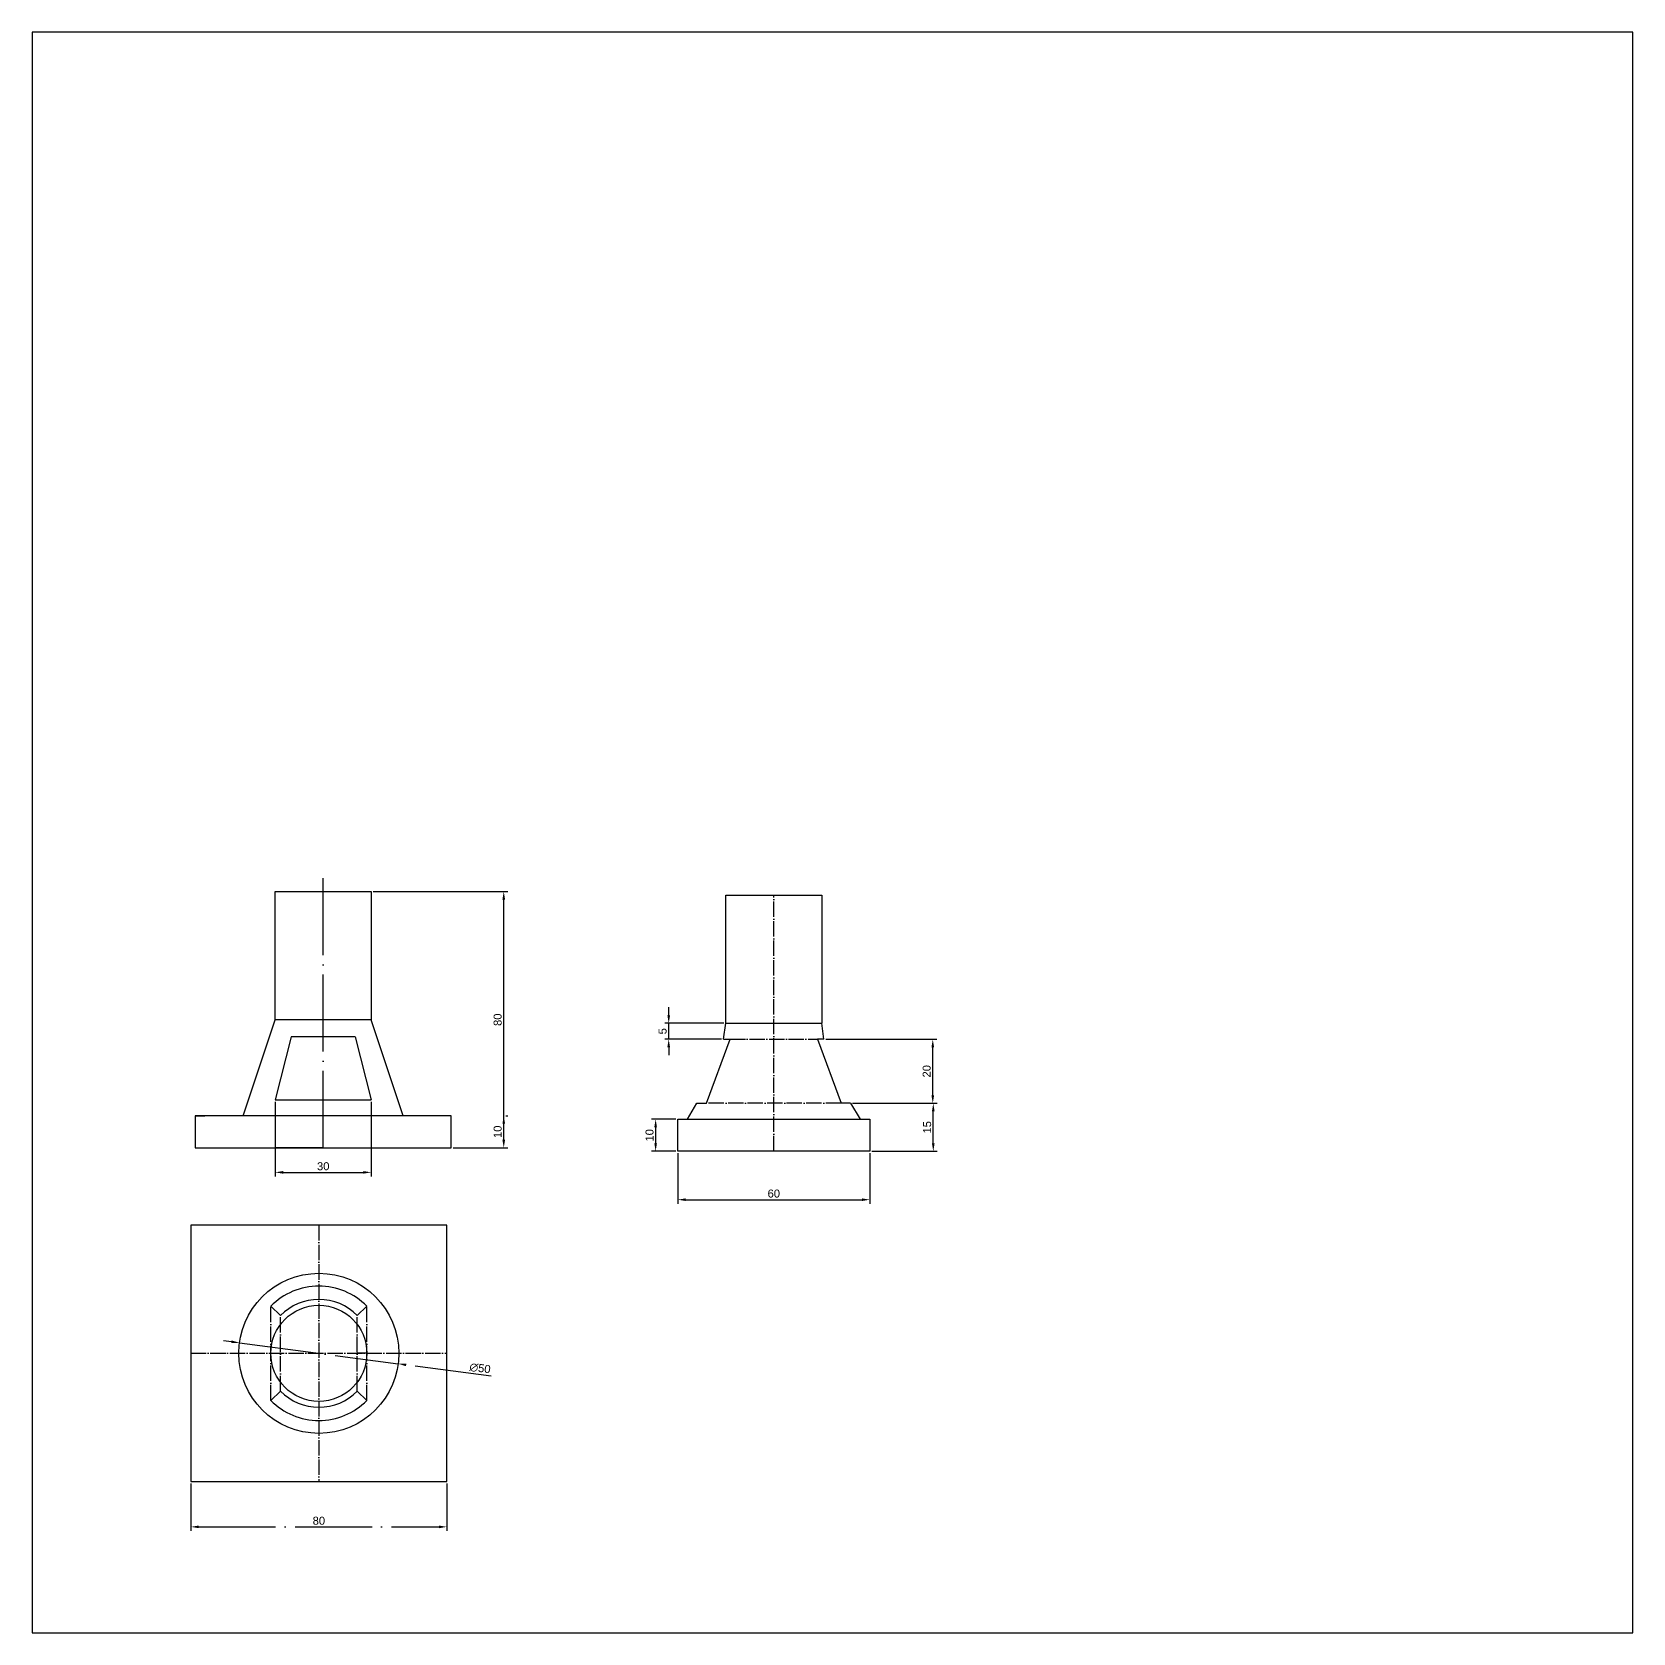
# Model space of a CAD drawing. Header units: millimetres. Extents: x 700 to 1736, y 1799 to 2895.
# Drawn here: x 700 to 1200, y 1799 to 2299 of the extents above; entities that cross this region are included whole.
import ezdxf

# ---------------------------------------------------------------- set-up
doc = ezdxf.new("R2010")
doc.units = ezdxf.units.MM
doc.linetypes.add('ACAD_ISO04W100', pattern=[30, 24, -3, 0, -3])
doc.layers.add('оси', color=10, linetype='Continuous')
doc.layers.add('размер', color=240, linetype='Continuous')
doc.styles.get("Standard").update_dxf_attribs({"font": 'arial.ttf'})
doc.dimstyles.new('ISO-25', dxfattribs={"dimtxt": 2.5, "dimasz": 2.5, "dimexe": 1.25, "dimexo": 0.625, "dimtad": 1, "dimtxsty": 'Standard', "dimcen": 2.5, "dimadec": 0, "dimazin": 0, "dimtfac": 1, "dimtmove": 0, "dimatfit": 3, "dimfxl": 1, "dimarcsym": 0})

# ---------------------------------------------------------------- blocks, each defined once
blk = doc.blocks.new('*D1')
at = {"layer": 'Defpoints', "color": 0, "linetype": 'ACAD_ISO04W100', "transparency": 16777216}
for p in [(749.37, 1846.33), (829.37, 1846.33), (829.37, 1832.13)]:
    blk.add_point(p, dxfattribs=at)
at = {"layer": 'размер', "color": 0, "linetype": 'ACAD_ISO04W100', "lineweight": -2, "transparency": 16777216}
for p, q in [((749.37, 1845.71), (749.37, 1830.88)), ((829.37, 1845.71), (829.37, 1830.88)), ((751.87, 1832.13), (826.87, 1832.13))]:
    blk.add_line(p, q, dxfattribs=at)
at = {"layer": 'размер', "color": 0, "linetype": 'ACAD_ISO04W100', "transparency": 16777216}
for points in [[(751.87, 1832.55), (751.87, 1831.71), (749.37, 1832.13)], [(826.87, 1832.55), (826.87, 1831.71), (829.37, 1832.13)]]:
    blk.add_solid(points, dxfattribs=at)
at = {"layer": 'размер', "color": 0, "linetype": 'ACAD_ISO04W100', "transparency": 16777216, "insert": (789.37, 1834.03), "char_height": 2.5, "attachment_point": 5}
blk.add_mtext('80', dxfattribs=at)
blk = doc.blocks.new('*D2')
at = {"layer": 'Defpoints', "color": 0, "linetype": 'ACAD_ISO04W100', "transparency": 16777216}
for p in [(764.58, 1889.61), (814.15, 1883.06)]:
    blk.add_point(p, dxfattribs=at)
at = {"layer": 'размер', "color": 0, "linetype": 'ACAD_ISO04W100', "lineweight": -2, "transparency": 16777216}
for p, q in [((762.11, 1889.94), (759.63, 1890.27)), ((764.58, 1889.61), (814.15, 1883.06)), ((843.19, 1879.22), (816.63, 1882.73))]:
    blk.add_line(p, q, dxfattribs=at)
at = {"layer": 'размер', "color": 0, "linetype": 'ACAD_ISO04W100', "transparency": 16777216}
for points in [[(762.16, 1890.35), (762.05, 1889.52), (764.58, 1889.61)], [(816.69, 1883.14), (816.58, 1882.31), (814.15, 1883.06)]]:
    blk.add_solid(points, dxfattribs=at)
at = {"layer": 'размер', "color": 0, "linetype": 'ACAD_ISO04W100', "transparency": 16777216, "insert": (839.71, 1881.66), "char_height": 2.5, "attachment_point": 5, "rotation": 352.4677}
blk.add_mtext('∅50', dxfattribs=at)
blk = doc.blocks.new('*D4')
at = {"layer": 'Defpoints', "color": 0, "transparency": 16777216}
for p in [(901.45, 1949.42), (961.45, 1949.42), (961.45, 1934.31)]:
    blk.add_point(p, dxfattribs=at)
at = {"layer": 'размер', "color": 0, "lineweight": -2, "transparency": 16777216}
for p, q in [((901.45, 1948.8), (901.45, 1933.06)), ((961.45, 1948.8), (961.45, 1933.06)), ((903.95, 1934.31), (958.95, 1934.31))]:
    blk.add_line(p, q, dxfattribs=at)
at = {"layer": 'размер', "color": 0, "transparency": 16777216}
for points in [[(903.95, 1934.73), (903.95, 1933.89), (901.45, 1934.31)], [(958.95, 1934.73), (958.95, 1933.89), (961.45, 1934.31)]]:
    blk.add_solid(points, dxfattribs=at)
at = {"layer": 'размер', "color": 0, "transparency": 16777216, "insert": (931.45, 1936.21), "char_height": 2.5, "attachment_point": 5}
blk.add_mtext('60', dxfattribs=at)
blk = doc.blocks.new('*D5')
at = {"layer": 'Defpoints', "color": 0, "transparency": 16777216}
for p in [(901.45, 1959.42), (894.55, 1949.42), (901.45, 1949.42)]:
    blk.add_point(p, dxfattribs=at)
at = {"layer": 'размер', "color": 0, "lineweight": -2, "transparency": 16777216}
for p, q in [((900.83, 1959.42), (893.3, 1959.42)), ((894.55, 1956.92), (894.55, 1951.92)), ((900.83, 1949.42), (893.3, 1949.42))]:
    blk.add_line(p, q, dxfattribs=at)
at = {"layer": 'размер', "color": 0, "transparency": 16777216}
for points in [[(894.13, 1956.92), (894.96, 1956.92), (894.55, 1959.42)], [(894.13, 1951.92), (894.96, 1951.92), (894.55, 1949.42)]]:
    blk.add_solid(points, dxfattribs=at)
at = {"layer": 'размер', "color": 0, "transparency": 16777216, "insert": (892.65, 1954.42), "char_height": 2.5, "attachment_point": 5, "rotation": 90}
blk.add_mtext('10', dxfattribs=at)
blk = doc.blocks.new('*D6')
at = {"layer": 'Defpoints', "color": 0, "transparency": 16777216}
for p in [(961.45, 1964.42), (981.25, 1964.42), (961.45, 1949.42)]:
    blk.add_point(p, dxfattribs=at)
at = {"layer": 'размер', "color": 0, "lineweight": -2, "transparency": 16777216}
for p, q in [((962.08, 1964.42), (982.5, 1964.42)), ((981.25, 1951.92), (981.25, 1961.92)), ((962.08, 1949.42), (982.5, 1949.42))]:
    blk.add_line(p, q, dxfattribs=at)
at = {"layer": 'размер', "color": 0, "transparency": 16777216}
for points in [[(980.84, 1961.92), (981.67, 1961.92), (981.25, 1964.42)], [(980.84, 1951.92), (981.67, 1951.92), (981.25, 1949.42)]]:
    blk.add_solid(points, dxfattribs=at)
at = {"layer": 'размер', "color": 0, "transparency": 16777216, "insert": (979.35, 1956.92), "char_height": 2.5, "attachment_point": 5, "rotation": 90}
blk.add_mtext('15', dxfattribs=at)
blk = doc.blocks.new('*D8')
at = {"layer": 'Defpoints', "color": 0, "transparency": 16777216}
for p in [(947.12, 1984.42), (981.1, 1984.42), (955.45, 1964.42)]:
    blk.add_point(p, dxfattribs=at)
at = {"layer": 'размер', "color": 0, "lineweight": -2, "transparency": 16777216}
for p, q in [((947.74, 1984.42), (982.35, 1984.42)), ((981.1, 1966.92), (981.1, 1981.92)), ((956.08, 1964.42), (982.35, 1964.42))]:
    blk.add_line(p, q, dxfattribs=at)
at = {"layer": 'размер', "color": 0, "transparency": 16777216}
for points in [[(980.69, 1981.92), (981.52, 1981.92), (981.1, 1984.42)], [(980.69, 1966.92), (981.52, 1966.92), (981.1, 1964.42)]]:
    blk.add_solid(points, dxfattribs=at)
at = {"layer": 'размер', "color": 0, "transparency": 16777216, "insert": (979.2, 1974.42), "char_height": 2.5, "attachment_point": 5, "rotation": 90}
blk.add_mtext('20', dxfattribs=at)
blk = doc.blocks.new('*D10')
at = {"layer": 'Defpoints', "color": 0, "transparency": 16777216}
for p in [(775.73, 1965.52), (805.73, 1965.52), (805.73, 1942.84)]:
    blk.add_point(p, dxfattribs=at)
at = {"layer": 'размер', "color": 0, "lineweight": -2, "transparency": 16777216}
for p, q in [((775.73, 1964.9), (775.73, 1941.59)), ((805.73, 1964.9), (805.73, 1941.59)), ((778.23, 1942.84), (803.23, 1942.84))]:
    blk.add_line(p, q, dxfattribs=at)
at = {"layer": 'размер', "color": 0, "transparency": 16777216}
for points in [[(778.23, 1943.26), (778.23, 1942.43), (775.73, 1942.84)], [(803.23, 1943.26), (803.23, 1942.43), (805.73, 1942.84)]]:
    blk.add_solid(points, dxfattribs=at)
at = {"layer": 'размер', "color": 0, "transparency": 16777216, "insert": (790.73, 1944.74), "char_height": 2.5, "attachment_point": 5}
blk.add_mtext('30', dxfattribs=at)
blk = doc.blocks.new('*D12')
at = {"layer": 'Defpoints', "color": 0, "transparency": 16777216}
for p in [(805.73, 2030.52), (847.11, 2030.52), (830.73, 1950.52)]:
    blk.add_point(p, dxfattribs=at)
at = {"layer": 'размер', "color": 0, "lineweight": -2, "transparency": 16777216}
for p, q in [((806.35, 2030.52), (848.36, 2030.52)), ((847.11, 1953.02), (847.11, 2028.02)), ((831.35, 1950.52), (848.36, 1950.52))]:
    blk.add_line(p, q, dxfattribs=at)
at = {"layer": 'размер', "color": 0, "transparency": 16777216}
for points in [[(846.69, 2028.02), (847.53, 2028.02), (847.11, 2030.52)], [(846.69, 1953.02), (847.53, 1953.02), (847.11, 1950.52)]]:
    blk.add_solid(points, dxfattribs=at)
at = {"layer": 'размер', "color": 0, "transparency": 16777216, "insert": (845.21, 1990.52), "char_height": 2.5, "attachment_point": 5, "rotation": 90}
blk.add_mtext('80', dxfattribs=at)
blk = doc.blocks.new('*D13')
at = {"layer": 'Defpoints', "color": 0, "transparency": 16777216}
for p in [(847.11, 1960.52), (847.11, 1960.52), (830.73, 1950.52)]:
    blk.add_point(p, dxfattribs=at)
at = {"layer": 'размер', "color": 0, "lineweight": -2, "transparency": 16777216}
for p, q in [((847.74, 1960.52), (848.36, 1960.52)), ((847.11, 1953.02), (847.11, 1958.02)), ((831.35, 1950.52), (848.36, 1950.52))]:
    blk.add_line(p, q, dxfattribs=at)
at = {"layer": 'размер', "color": 0, "transparency": 16777216}
for points in [[(846.69, 1958.02), (847.53, 1958.02), (847.11, 1960.52)], [(846.69, 1953.02), (847.53, 1953.02), (847.11, 1950.52)]]:
    blk.add_solid(points, dxfattribs=at)
at = {"layer": 'размер', "color": 0, "transparency": 16777216, "insert": (845.21, 1955.52), "char_height": 2.5, "attachment_point": 5, "rotation": 90}
blk.add_mtext('10', dxfattribs=at)
blk = doc.blocks.new('*D14')
at = {"layer": 'Defpoints', "color": 0, "transparency": 16777216}
for p in [(898.63, 1989.42), (916.45, 1989.42), (915.77, 1984.42)]:
    blk.add_point(p, dxfattribs=at)
at = {"layer": 'размер', "color": 0, "lineweight": -2, "transparency": 16777216}
for p, q in [((898.63, 1991.92), (898.63, 1994.42)), ((915.83, 1989.42), (897.38, 1989.42)), ((898.63, 1984.42), (898.63, 1989.42)), ((915.15, 1984.42), (897.38, 1984.42)), ((898.63, 1981.92), (898.63, 1979.42))]:
    blk.add_line(p, q, dxfattribs=at)
at = {"layer": 'размер', "color": 0, "transparency": 16777216}
for points in [[(898.21, 1991.92), (899.05, 1991.92), (898.63, 1989.42)], [(898.21, 1981.92), (899.05, 1981.92), (898.63, 1984.42)]]:
    blk.add_solid(points, dxfattribs=at)
at = {"layer": 'размер', "color": 0, "transparency": 16777216, "insert": (896.74, 1986.92), "char_height": 2.5, "attachment_point": 5, "rotation": 90}
blk.add_mtext('5', dxfattribs=at)

msp = doc.modelspace()

# ---------------------------------------------------------------- linework, layer by layer
for p, q in [((1199.784, 2298.988), (699.784, 2298.988)), ((699.784, 2298.988), (699.784, 1798.988)), ((1199.784, 1798.988), (1199.784, 2298.988)), ((750.73, 1960.524), (753.73, 1960.524)), ((790.73, 1950.524), (775.73, 1950.524)), ((829.369, 1926.332), (749.369, 1926.332)), ((749.369, 1926.332), (749.369, 1846.332)), ((829.369, 1846.332), (829.369, 1926.332)), ((749.369, 1846.332), (829.369, 1846.332)), ((699.784, 1798.988), (1199.784, 1798.988))]:
    msp.add_line(p, q)
at = {"lineweight": 30}
for p, q in [((775.73, 1990.524), (775.73, 2030.524)), ((775.73, 2030.524), (805.73, 2030.524)), ((805.73, 2030.524), (805.73, 1990.524)), ((765.75, 1960.524), (775.73, 1990.524)), ((805.73, 1990.524), (775.73, 1990.524)), ((815.73, 1960.524), (805.73, 1990.524)), ((780.73, 1985.183), (775.73, 1965.524)), ((800.73, 1985.183), (780.73, 1985.183)), ((800.73, 1985.183), (805.73, 1965.524)), ((775.73, 1965.524), (805.73, 1965.524)), ((830.73, 1960.524), (750.73, 1960.524)), ((750.73, 1960.524), (750.73, 1950.524)), ((830.73, 1950.524), (830.73, 1960.524)), ((750.73, 1950.524), (830.73, 1950.524))]:
    msp.add_line(p, q, dxfattribs=at)
at = {"color": 240, "lineweight": 30, "true_color": 0xed1f24}
for p, q in [((916.455, 1989.417), (916.455, 2029.417)), ((916.455, 2029.417), (946.455, 2029.417)), ((946.455, 2029.417), (946.455, 1989.417)), ((915.772, 1984.417), (916.455, 1989.417)), ((916.455, 1989.419), (946.455, 1989.466)), ((947.116, 1984.417), (946.455, 1989.466)), ((910.455, 1964.417), (917.774, 1984.417)), ((915.772, 1984.417), (917.772, 1984.417)), ((947.116, 1984.417), (945.116, 1984.417)), ((945.135, 1984.417), (952.455, 1964.417)), ((904.455, 1959.422), (907.455, 1964.417)), ((907.455, 1964.417), (910.455, 1964.417)), ((955.455, 1964.417), (952.455, 1964.417)), ((955.455, 1964.417), (958.455, 1959.422)), ((901.455, 1949.422), (901.455, 1959.422)), ((901.455, 1959.422), (961.455, 1959.422)), ((961.455, 1959.422), (961.455, 1949.422)), ((961.455, 1949.422), (901.455, 1949.422))]:
    msp.add_line(p, q, dxfattribs=at)
at = {"linetype": 'ACAD_ISO04W100', "lineweight": 30}
for p, q in [((777.369, 1898.131), (774.394, 1901.056)), ((801.369, 1898.131), (804.369, 1901.029)), ((777.369, 1874.534), (774.369, 1871.636)), ((801.369, 1874.534), (804.369, 1871.636))]:
    msp.add_line(p, q, dxfattribs=at)
at = {"linetype": 'ACAD_ISO04W100', "ltscale": 0.2}
msp.add_line((749.369, 1886.332), (829.369, 1886.332), dxfattribs=at)
at = {"linetype": 'ACAD_ISO04W100'}
for p, q in [((774.369, 1886.332), (777.369, 1886.332)), ((804.369, 1886.332), (801.369, 1886.332))]:
    msp.add_line(p, q, dxfattribs=at)
for radius in [25, 15]:
    msp.add_circle((789.369, 1886.332), radius)
at = {"lineweight": 30}
for radius in [25, 15]:
    msp.add_circle((789.369, 1886.332), radius, dxfattribs=at)
for radius, start, end in [(21, 44.41531, 135.58469), (16.829, 44.51538, 135.48462), (21, 224.41531, 315.58469), (16.829, 224.51538, 315.48462)]:
    msp.add_arc((789.369, 1886.332), radius, start, end, dxfattribs=at)
at = {"layer": 'оси', "linetype": 'ACAD_ISO04W100'}
msp.add_line((790.73, 1950.524), (790.73, 2037.113), dxfattribs=at)
at = {"layer": 'оси', "linetype": 'ACAD_ISO04W100', "ltscale": 0.2}
for p, q in [((931.455, 1949.422), (931.455, 2029.29)), ((917.774, 1984.417), (945.135, 1984.417)), ((952.455, 1964.417), (910.455, 1964.417)), ((789.369, 1926.332), (789.369, 1846.332)), ((774.369, 1871.636), (774.369, 1901.029)), ((804.369, 1871.636), (804.369, 1901.029)), ((777.369, 1874.534), (777.369, 1898.131)), ((801.369, 1874.534), (801.369, 1898.131))]:
    msp.add_line(p, q, dxfattribs=at)

# ---------------------------------------------------------------- dimensions: what is measured, and where the dimension line sits
at = {"layer": 'размер'}
for base, p1, p2, picture, middle in [((847.111, 2030.524), (830.73, 1950.524), (805.73, 2030.524), '*D12', (845.21, 1990.524)), ((898.632, 1989.419), (915.772, 1984.417), (916.455, 1989.419), '*D14', (896.735, 1986.918)), ((981.103, 1984.417), (955.455, 1964.417), (947.116, 1984.417), '*D8', (979.202, 1974.417)), ((847.111, 1960.524), (830.73, 1950.524), (847.111, 1960.524), '*D13', (845.21, 1955.524)), ((981.253, 1964.422), (961.455, 1949.422), (961.455, 1964.422), '*D6', (979.352, 1956.922)), ((894.547, 1949.422), (901.455, 1959.422), (901.455, 1949.422), '*D5', (892.646, 1954.422))]:
    dim = msp.add_linear_dim(base=base, p1=p1, p2=p2, angle=90, dimstyle='ISO-25', dxfattribs=at)
    dim.commit()
    dim.dimension.update_dxf_attribs({"geometry": picture, "text_midpoint": middle})
for base, p1, p2, picture, middle in [((805.73, 1942.843), (775.73, 1965.524), (805.73, 1965.524), '*D10', (790.73, 1944.745)), ((961.455, 1934.309), (901.455, 1949.422), (961.455, 1949.422), '*D4', (931.455, 1936.211))]:
    dim = msp.add_linear_dim(base=base, p1=p1, p2=p2, dimstyle='ISO-25', dxfattribs=at)
    dim.commit()
    dim.dimension.update_dxf_attribs({"geometry": picture, "text_midpoint": middle})
at = {"layer": 'размер', "linetype": 'ACAD_ISO04W100'}
dim = msp.add_diameter_dim_2p(p1=(764.584, 1889.61), p2=(814.153, 1883.055), dimstyle='ISO-25', dxfattribs=at)
dim.commit()
dim.dimension.update_dxf_attribs({"geometry": '*D2', "text_midpoint": (839.45, 1879.71), "dimtype": 163})
dim = msp.add_linear_dim(base=(829.369, 1832.13), p1=(749.369, 1846.332), p2=(829.369, 1846.332), dimstyle='ISO-25', dxfattribs=at)
dim.commit()
dim.dimension.update_dxf_attribs({"geometry": '*D1', "text_midpoint": (789.369, 1834.032)})

doc.saveas('drawing.dxf')
